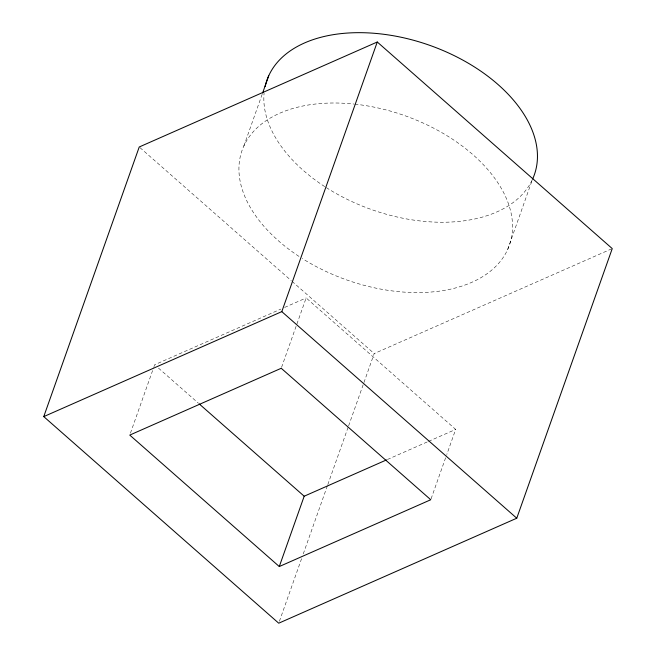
<?xml version="1.0" encoding="UTF-8"?>
<svg xmlns="http://www.w3.org/2000/svg" width="656" height="656" viewBox="0 0 656 656"><rect width="100%" height="100%" fill="white"/><g stroke="black" fill="none" stroke-linecap="round" stroke-linejoin="round"><path stroke-width="0.49" stroke-dasharray="3.28 2.46" d="M130.437 433.157L153.643 367.639M153.98 366.671L154.668 364.744L280.899 309.074M243.819 146.075L262.589 93.086M281.58 367.311L306.147 297.939L455.674 429.409L446.802 454.46M279.407 621.273L301.571 558.682M303.277 553.869L327.483 485.497M327.828 484.538L348.287 426.761M348.631 425.801L374.199 353.576L611.31 249.009M507.662 249.501L532.221 180.129M431.107 498.781L446.457 455.42M284.638 307.426L306.147 297.939M387.409 459.512L427.622 441.775M428.557 441.365L455.674 429.409M139.999 147.657L291.272 280.661M292.043 281.342L374.199 353.576M158.498 368.114L198.374 403.178M354.83 104.14A141.819 87.117 19.5 0 1 509.646 244.499A141.819 87.117 19.5 0 1 302.318 258.538M298.988 256.398A141.819 87.117 19.5 0 1 242.146 150.183A141.819 87.117 19.5 0 1 353.846 104.033M532.164 180.031A141.819 87.117 19.5 0 1 325.556 187.14M324.728 186.599A141.819 87.117 19.5 0 1 264.089 93.201"/><path stroke-width="0.98" d="M43.755 416.609L139.236 146.985L377.274 42L612.245 248.599L516.764 518.215L278.726 623.2L43.755 416.609L281.801 311.625L377.274 42M262.589 93.086L268.73 75.743M279.284 566.546L430.762 499.741L281.235 368.27L129.757 435.084L279.284 566.546L304.187 496.215L386.474 459.922M281.801 311.625L516.764 518.215M199.137 403.85L304.187 496.215M265.122 86.551A141.819 87.117 19.5 0 1 428.212 44.805A141.819 87.117 19.5 0 1 532.565 179.17"/></g></svg>
